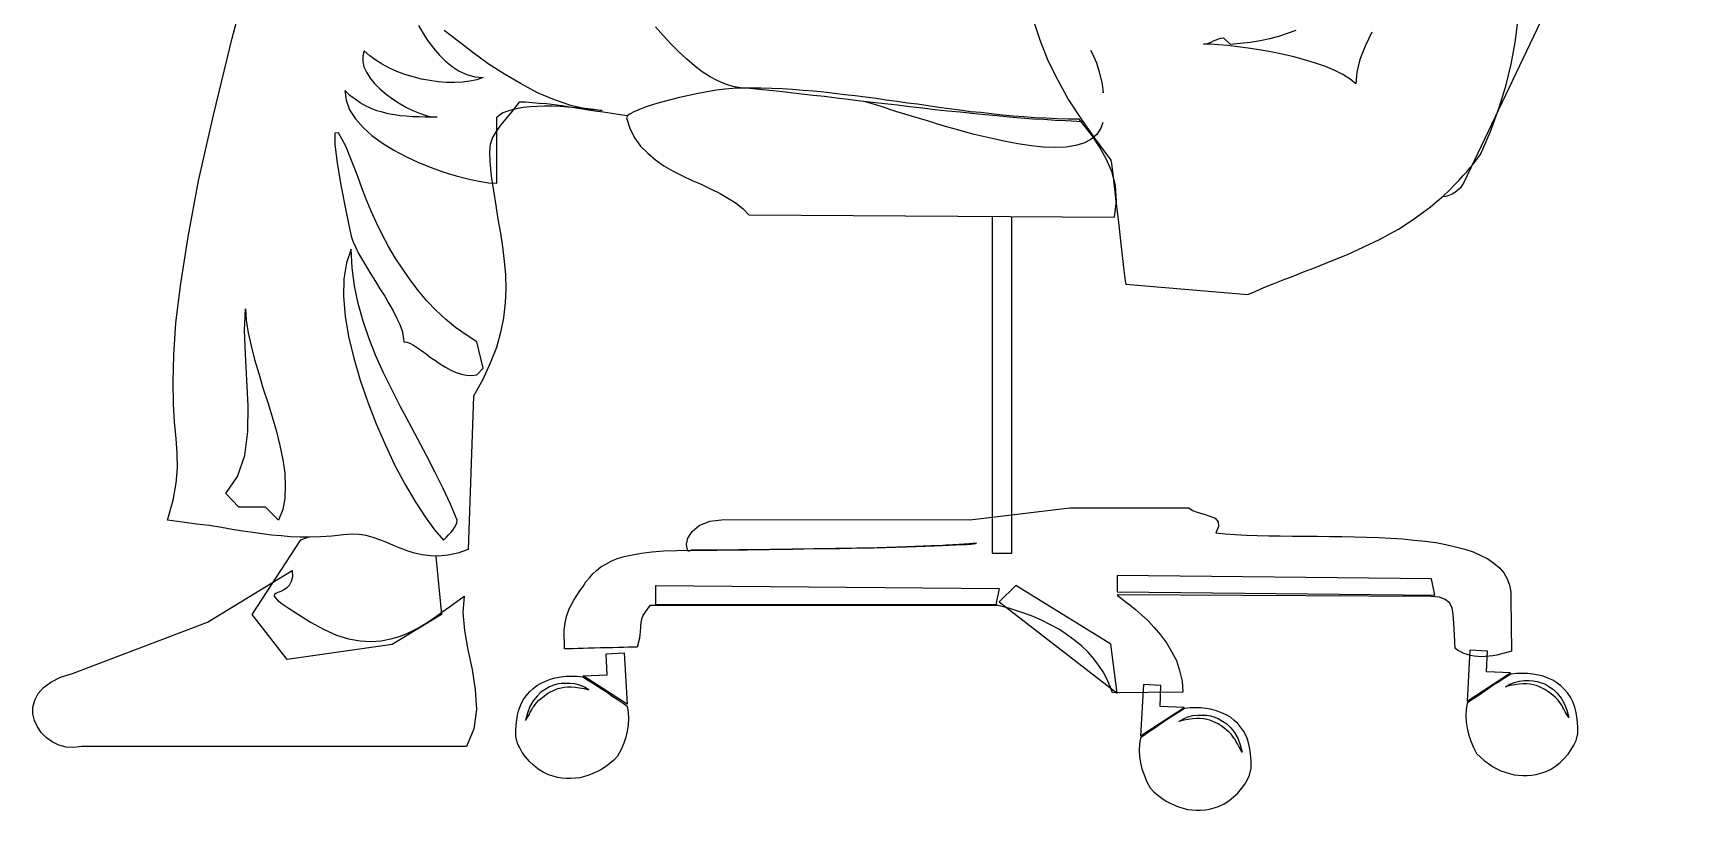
# Model space of a CAD drawing. Extents: x 108 to 205, y -521 to -411.
# Drawn here: x 110.1 to 200.5, y -521.5 to -478.9 of the extents above; entities that cross this region are included whole.
import ezdxf

# ---------------------------------------------------------------- set-up
doc = ezdxf.new("R2010")
doc.units = 0
doc.layers.add('7', color=7, linetype='CONTINUOUS')

msp = doc.modelspace()

# ---------------------------------------------------------------- linework, layer by layer
at = {"layer": '7', "linetype": 'CONTINUOUS'}
for points in [[(199.932, -461.545), (199.967, -461.545), (200.124, -461.562), (200.247, -461.598), (200.335, -461.685), (200.405, -461.773), (200.457, -461.896), (200.457, -462.018), (200.422, -462.159), (200.37, -462.317), (188.554, -487.104), (188.467, -487.262), (188.344, -487.42), (188.203, -487.543), (188.063, -487.665), (187.905, -487.753), (187.73, -487.823), (187.572, -487.875), (187.397, -487.893), (187.379, -487.893), (187.374, -487.893)], [(142.719, -483.452), (142.308, -483.405), (141.852, -483.335), (141.379, -483.265), (140.924, -483.195), (140.468, -483.124), (140.012, -483.055), (139.556, -482.984), (139.118, -482.914), (138.697, -482.862), (138.277, -482.809), (137.873, -482.774), (137.487, -482.739), (137.12, -482.704), (136.769, -482.704), (136.383, -483.195), (136.032, -483.616), (135.752, -483.966), (135.506, -484.317), (135.313, -484.65), (135.191, -485.036), (135.138, -485.456), (135.156, -485.965), (135.244, -486.771), (135.366, -487.577), (135.489, -488.366), (135.611, -489.121), (135.752, -489.892), (135.857, -490.645), (135.945, -491.417), (136.015, -492.171), (136.032, -492.942), (135.997, -493.713), (135.909, -494.52), (135.752, -495.326), (135.524, -496.15), (135.191, -497.009), (134.788, -497.903), (134.262, -498.815), (133.981, -507.229), (133.403, -507.423), (132.859, -507.527), (132.351, -507.58), (131.895, -507.563), (131.457, -507.51), (131.036, -507.423), (130.633, -507.3), (130.247, -507.142), (129.879, -507.002), (129.511, -506.844), (129.143, -506.686), (128.775, -506.564), (128.389, -506.458), (128.004, -506.406), (127.583, -506.388), (127.144, -506.423), (126.495, -506.493), (125.882, -506.528), (125.303, -506.546), (124.76, -506.546), (124.234, -506.528), (123.725, -506.475), (123.2, -506.441), (122.691, -506.371), (122.166, -506.3), (121.622, -506.213), (121.044, -506.125), (120.448, -506.02), (119.781, -505.914), (119.08, -505.827), (118.326, -505.722), (117.502, -505.616), (117.8, -504.513), (117.976, -503.583), (118.046, -502.742), (118.028, -501.953), (117.976, -501.146), (117.888, -500.252), (117.818, -499.235), (117.8, -498.026), (117.836, -496.571), (117.958, -494.8), (118.221, -492.644), (118.624, -490.084), (119.203, -487.016), (120.01, -483.422), (121.044, -479.198), (121.92, -475.902)], [(131.246, -478.514), (131.51, -478.953), (131.773, -479.355), (132.071, -479.759), (132.403, -480.127), (132.736, -480.46), (133.105, -480.758), (133.491, -481.004), (133.911, -481.196), (134.349, -481.319), (134.806, -481.354), (134.454, -481.477), (134.069, -481.565), (133.666, -481.617), (133.228, -481.634), (132.789, -481.634), (132.334, -481.6), (131.878, -481.529), (131.421, -481.442), (130.966, -481.319), (130.51, -481.196), (130.072, -481.021), (129.668, -480.846), (129.265, -480.635), (128.915, -480.408), (128.582, -480.162), (128.284, -479.899), (128.196, -480.179), (128.196, -480.477), (128.266, -480.775), (128.407, -481.073), (128.599, -481.389), (128.845, -481.687), (129.143, -481.985), (129.476, -482.265), (129.826, -482.528), (130.195, -482.757), (130.563, -482.984), (130.948, -483.16), (131.317, -483.318), (131.667, -483.44), (131.983, -483.51), (132.281, -483.528), (131.948, -483.528), (131.597, -483.528), (131.264, -483.51), (130.931, -483.51), (130.58, -483.476), (130.247, -483.458), (129.932, -483.405), (129.599, -483.353), (129.283, -483.265), (128.967, -483.178), (128.652, -483.055), (128.354, -482.914), (128.056, -482.739), (127.775, -482.546), (127.495, -482.336), (127.214, -482.073), (127.285, -482.599), (127.477, -483.124), (127.793, -483.616), (128.213, -484.089), (128.705, -484.527), (129.283, -484.948), (129.897, -485.334), (130.563, -485.684), (131.246, -486.017), (131.948, -486.298), (132.649, -486.543), (133.315, -486.753), (133.964, -486.911), (134.56, -487.034), (135.086, -487.122), (135.542, -487.139), (135.542, -483.528), (135.7, -483.405), (135.892, -483.282), (136.12, -483.195), (136.401, -483.107), (136.699, -483.037), (137.014, -482.984), (137.382, -482.949), (137.75, -482.932), (138.154, -482.914), (138.575, -482.914), (139.013, -482.932), (139.451, -482.967), (139.924, -483.002), (140.38, -483.037), (140.853, -483.09), (141.327, -483.16)], [(141.327, -483.16), (140.485, -483.09), (139.609, -482.897), (138.715, -482.581), (137.785, -482.196), (136.874, -481.705), (135.963, -481.179), (135.068, -480.6), (134.227, -479.987), (133.42, -479.373), (132.667, -478.777)], [(167.68, -483.784), (167.342, -483.774), (166.763, -483.738), (166.15, -483.721), (165.536, -483.668), (164.922, -483.633), (164.274, -483.58), (163.625, -483.528), (162.959, -483.458), (162.293, -483.405), (161.609, -483.335), (160.943, -483.265), (160.259, -483.195), (159.558, -483.124), (158.875, -483.037), (158.192, -482.967), (157.508, -482.88), (156.824, -482.809), (156.141, -482.722), (155.474, -482.651), (154.808, -482.564), (154.159, -482.494), (153.511, -482.406), (152.879, -482.336), (152.249, -482.265), (151.653, -482.196), (151.057, -482.125), (150.496, -482.073), (149.934, -482.021), (149.408, -481.967), (148.9, -481.915), (148.479, -481.845), (148.076, -481.723), (147.655, -481.547), (147.234, -481.319), (146.796, -481.039), (146.375, -480.723), (145.955, -480.355), (145.516, -479.952), (145.096, -479.531), (144.658, -479.057), (144.237, -478.584)], [(164.993, -478.356), (165.343, -479.408), (165.764, -480.46), (166.29, -481.512), (166.886, -482.581), (167.587, -483.651), (168.358, -484.755), (169.2, -485.894), (169.235, -486.07), (169.323, -486.824), (169.463, -487.964), (169.621, -489.296), (169.761, -490.628), (169.901, -491.767), (169.989, -492.504), (170.024, -492.679), (176.704, -493.24), (177.142, -493.065), (177.597, -492.872), (178.105, -492.661), (178.649, -492.451), (179.193, -492.241), (179.771, -492.013), (180.367, -491.785), (180.981, -491.539), (181.576, -491.294), (182.172, -491.049), (182.769, -490.786), (183.347, -490.505), (183.926, -490.242), (184.452, -489.944), (184.978, -489.663), (185.451, -489.365), (185.907, -489.05), (186.328, -488.735), (186.731, -488.437), (187.099, -488.139), (187.432, -487.841), (187.748, -487.543), (188.028, -487.262), (188.273, -486.999), (188.501, -486.753), (188.712, -486.526), (188.887, -486.315), (189.045, -486.122), (189.185, -485.947), (189.308, -485.79), (189.395, -485.667), (189.466, -485.579), (190.009, -484.317), (190.465, -483.055), (190.85, -481.827), (191.148, -480.618), (191.359, -479.443), (191.517, -478.286)], [(183.505, -478.865), (183.137, -479.636), (182.856, -480.372), (182.681, -481.073), (182.629, -481.705), (182.313, -481.442), (181.928, -481.196), (181.472, -480.968), (180.963, -480.758), (180.419, -480.565), (179.823, -480.39), (179.228, -480.232), (178.597, -480.074), (177.965, -479.952), (177.334, -479.847), (176.738, -479.741), (176.16, -479.671), (175.599, -479.601), (175.108, -479.566), (174.67, -479.531), (174.284, -479.531), (174.424, -479.513), (174.564, -479.478), (174.705, -479.426), (174.828, -479.355), (174.968, -479.286), (175.108, -479.233), (175.231, -479.198), (175.371, -479.18), (175.739, -479.531), (176.3, -479.478), (176.861, -479.426), (177.387, -479.338), (177.913, -479.215), (178.403, -479.093), (178.895, -478.935), (179.368, -478.759)], [(168.095, -479.864), (168.183, -480.022), (168.411, -480.548), (168.587, -481.126), (168.727, -481.723), (168.779, -482.196), (168.779, -482.161)], [(142.659, -483.563), (142.834, -484.141), (143.098, -484.667), (143.43, -485.123), (143.816, -485.509), (144.237, -485.877), (144.71, -486.192), (145.218, -486.491), (145.727, -486.753), (146.253, -486.999), (146.779, -487.227), (147.305, -487.472), (147.795, -487.718), (148.251, -487.981), (148.672, -488.244), (149.041, -488.559), (149.356, -488.892), (169.41, -489.015), (169.515, -488.121), (169.463, -487.28), (169.252, -486.508), (168.954, -485.807), (168.587, -485.158), (168.201, -484.579), (167.815, -484.071), (167.464, -483.633), (166.851, -483.633), (166.237, -483.616), (165.641, -483.58), (165.045, -483.563), (164.449, -483.51), (163.853, -483.476), (163.257, -483.422), (162.661, -483.353), (162.083, -483.282), (161.504, -483.23), (160.926, -483.142), (160.347, -483.072), (159.768, -483.002), (159.19, -482.914), (158.612, -482.826), (158.051, -482.757), (157.473, -482.669), (156.894, -482.599), (156.333, -482.511), (155.755, -482.441), (155.193, -482.371), (154.615, -482.301), (154.054, -482.23), (153.475, -482.161), (152.897, -482.108), (152.336, -482.073), (151.757, -482.021), (151.179, -481.985), (150.6, -481.967), (150.022, -481.95), (149.426, -481.95), (148.847, -481.95), (148.479, -481.967), (148.041, -482.003), (147.585, -482.055), (147.094, -482.143), (146.586, -482.23), (146.077, -482.336), (145.552, -482.459), (145.06, -482.581), (144.57, -482.704), (144.132, -482.844), (143.728, -482.967), (143.361, -483.107), (143.062, -483.23), (142.852, -483.353), (142.712, -483.458), (142.659, -483.563)], [(148.655, -481.88), (148.614, -481.961)], [(168.762, -483.826), (168.656, -484.141), (168.429, -484.475), (168.113, -484.755), (167.728, -484.948), (167.272, -485.088), (166.746, -485.176), (166.167, -485.193), (165.519, -485.176), (164.835, -485.106), (164.099, -485), (163.345, -484.843), (162.538, -484.667), (161.714, -484.475), (160.873, -484.247), (160.014, -484.001), (159.155, -483.738), (158.279, -483.476), (157.42, -483.212), (156.561, -482.932), (155.755, -482.686), (155.755, -482.686)], [(134.454, -495.835), (133.858, -495.466), (133.28, -495.063), (132.736, -494.607), (132.211, -494.116), (131.72, -493.59), (131.246, -493.047), (130.791, -492.451), (130.387, -491.855), (129.984, -491.241), (129.616, -490.61), (129.265, -489.962), (128.95, -489.33), (128.652, -488.682), (128.389, -488.033), (128.144, -487.402), (127.933, -486.789), (127.267, -485.123), (126.864, -484.387), (126.671, -484.404), (126.671, -485.018), (126.794, -486.052), (127.022, -487.349), (127.285, -488.735), (127.565, -490.049), (127.652, -490.33), (127.793, -490.645), (127.968, -490.996), (128.179, -491.364), (128.407, -491.733), (128.634, -492.135), (128.897, -492.539), (129.143, -492.942), (129.406, -493.345), (129.634, -493.748), (129.862, -494.151), (130.054, -494.52), (130.23, -494.888), (130.352, -495.239), (130.422, -495.554), (130.458, -495.835), (130.616, -495.852), (130.773, -495.922), (130.983, -496.027), (131.194, -496.167), (131.421, -496.325), (131.667, -496.501), (131.913, -496.694), (132.194, -496.869), (132.456, -497.061), (132.736, -497.237), (133.035, -497.395), (133.315, -497.517), (133.613, -497.622), (133.893, -497.675), (134.174, -497.693), (134.454, -497.658), (134.806, -497.29), (134.454, -495.835)], [(162.696, -488.98), (162.696, -507.423), (163.783, -507.423), (163.783, -488.98), (163.783, -488.98)], [(133.368, -505.616), (132.999, -504.74), (132.596, -503.846), (132.158, -502.969), (131.685, -502.076), (131.212, -501.182), (130.738, -500.288), (130.247, -499.375), (129.791, -498.464), (129.336, -497.535), (128.915, -496.606), (128.547, -495.677), (128.213, -494.712), (127.951, -493.748), (127.74, -492.767), (127.618, -491.785), (127.565, -490.768), (127.302, -491.522), (127.162, -492.398), (127.144, -493.363), (127.232, -494.432), (127.425, -495.554), (127.706, -496.729), (128.056, -497.938), (128.477, -499.148), (128.932, -500.34), (129.441, -501.497), (129.966, -502.619), (130.528, -503.653), (131.071, -504.6), (131.615, -505.441), (132.14, -506.143), (132.632, -506.704), (132.772, -506.564), (132.894, -506.423), (133.035, -506.3), (133.14, -506.16), (133.228, -506.02), (133.297, -505.897), (133.35, -505.757), (133.368, -505.616)], [(121.78, -494.029), (121.815, -494.66), (121.92, -495.344), (122.078, -496.062), (122.27, -496.817), (122.499, -497.57), (122.726, -498.359), (122.989, -499.165), (123.235, -499.954), (123.463, -500.761), (123.656, -501.532), (123.814, -502.303), (123.919, -503.04), (123.954, -503.758), (123.919, -504.424), (123.814, -505.038), (123.585, -505.616), (122.867, -504.898), (121.411, -504.898), (120.693, -504.161), (121.342, -503.215), (121.727, -502.076), (121.903, -500.761), (121.92, -499.358), (121.85, -497.938), (121.763, -496.518), (121.71, -495.204), (121.78, -494.029)], [(166.956, -504.933), (173.477, -504.933), (173.688, -505.091), (173.986, -505.196), (174.319, -505.284), (174.634, -505.389), (174.915, -505.512), (175.09, -505.704), (175.108, -505.968), (174.95, -506.318), (175.476, -506.371), (176.037, -506.406), (176.615, -506.441), (177.229, -506.458), (177.861, -506.475), (178.491, -506.475), (179.158, -506.493), (179.823, -506.493), (180.507, -506.493), (181.191, -506.511), (181.874, -506.511), (182.541, -506.528), (183.225, -506.546), (183.891, -506.564), (184.557, -506.598), (185.205, -506.633), (185.819, -506.704), (186.433, -506.773), (187.012, -506.844), (187.572, -506.949), (188.098, -507.071), (188.607, -507.212), (189.063, -507.352), (189.483, -507.545), (189.869, -507.738), (190.202, -507.966), (190.5, -508.228), (190.745, -508.509), (190.921, -508.825), (191.061, -509.176), (191.131, -509.543), (191.131, -509.964), (191.166, -512.787), (190.973, -512.857), (190.781, -512.91), (190.57, -512.962), (190.36, -513.014), (190.149, -513.05), (189.939, -513.068), (189.728, -513.085), (189.518, -513.102), (189.326, -513.085), (189.115, -513.068), (188.922, -513.032), (188.729, -512.98), (188.554, -512.927), (188.396, -512.839), (188.221, -512.752), (188.081, -512.629), (188.046, -511.893), (188.011, -511.279), (187.975, -510.788), (187.905, -510.42), (187.765, -510.14), (187.537, -509.964), (187.222, -509.841), (186.766, -509.806), (169.568, -509.701), (169.55, -509.719), (169.621, -509.789), (169.779, -509.912), (169.989, -510.07), (170.252, -510.262), (170.55, -510.508), (170.883, -510.806), (171.234, -511.121), (171.584, -511.49), (171.918, -511.893), (172.25, -512.331), (172.531, -512.804), (172.794, -513.312), (172.969, -513.856), (173.109, -514.435), (173.144, -515.048), (169.288, -515.083), (169.148, -514.698), (168.99, -514.312), (168.779, -513.926), (168.534, -513.558), (168.271, -513.208), (167.955, -512.857), (167.622, -512.524), (167.236, -512.209), (166.834, -511.911), (166.395, -511.612), (165.904, -511.349), (165.396, -511.104), (164.852, -510.858), (164.274, -510.648), (163.66, -510.456), (163.011, -510.298), (161.995, -510.298), (143.939, -510.298), (143.693, -510.613), (143.553, -510.841), (143.483, -511.034), (143.448, -511.227), (143.43, -511.455), (143.413, -511.717), (143.361, -512.086), (143.238, -512.576), (143.132, -512.576), (142.975, -512.576), (142.746, -512.576), (142.502, -512.594), (142.221, -512.594), (141.905, -512.611), (141.572, -512.611), (141.239, -512.611), (140.906, -512.629), (140.573, -512.629), (140.275, -512.647), (139.994, -512.647), (139.732, -512.664), (139.521, -512.664), (139.363, -512.664), (139.258, -512.664), (139.258, -512.313), (139.24, -511.98), (139.24, -511.63), (139.293, -511.261), (139.363, -510.894), (139.521, -510.473), (139.767, -509.999), (140.099, -509.491), (140.275, -509.245), (140.432, -509), (140.626, -508.772), (140.801, -508.562), (141.011, -508.369), (141.256, -508.176), (141.52, -508.019), (141.818, -507.861), (142.15, -507.721), (142.536, -507.598), (142.975, -507.51), (143.483, -507.423), (144.044, -507.352), (144.675, -507.3), (145.394, -507.282), (146.183, -507.265), (146.621, -507.265), (147.094, -507.265), (147.603, -507.265), (148.129, -507.247), (148.689, -507.247), (149.268, -507.247), (149.864, -507.229), (150.478, -507.229), (151.109, -507.212), (151.757, -507.212), (152.389, -507.194), (153.055, -507.177), (153.704, -507.177), (154.334, -507.159), (154.984, -507.142), (155.614, -507.125), (156.228, -507.125), (156.841, -507.107), (157.42, -507.089), (157.981, -507.071), (158.524, -507.054), (159.033, -507.037), (159.505, -507.019), (159.944, -507.002), (160.347, -506.984), (160.715, -506.967), (161.031, -506.949), (161.294, -506.949), (161.521, -506.931), (161.679, -506.914), (161.785, -506.896), (161.837, -506.879), (161.644, -506.896), (161.434, -506.914), (161.171, -506.931), (160.873, -506.949), (160.539, -506.967), (160.172, -506.984), (159.786, -507.019), (159.365, -507.019), (158.928, -507.037), (158.455, -507.054), (157.981, -507.071), (157.473, -507.089), (156.946, -507.107), (156.403, -507.125), (155.842, -507.142), (155.281, -507.142), (154.703, -507.159), (154.107, -507.177), (153.528, -507.194), (152.932, -507.194), (152.336, -507.212), (151.74, -507.212), (151.144, -507.229), (150.548, -507.229), (149.969, -507.247), (149.391, -507.247), (148.812, -507.247), (148.269, -507.265), (147.726, -507.265), (147.199, -507.265), (146.691, -507.265), (146.2, -507.265), (146.06, -507.335), (145.973, -507.194), (145.937, -506.931), (146.025, -506.598), (146.253, -506.23), (146.638, -505.914), (147.217, -505.67), (148.024, -505.582), (161.469, -505.599), (166.956, -504.933)], [(132.211, -507.615), (132.509, -510.788), (129.809, -512.436), (124.059, -513.243), (122.13, -510.788), (124.813, -506.686), (125.181, -506.546), (125.181, -506.546)], [(112.296, -514.014), (119.694, -511.209), (124.322, -508.369), (124.339, -508.72), (124.269, -508.983), (124.164, -509.193), (124.024, -509.333), (123.866, -509.439), (123.708, -509.526), (123.55, -509.579), (123.428, -509.631), (123.358, -509.683), (123.323, -509.754), (123.393, -509.859), (123.533, -509.999), (123.779, -510.192), (124.164, -510.456), (124.673, -510.788), (125.338, -511.209), (126.075, -511.612), (126.758, -511.911), (127.425, -512.12), (128.056, -512.226), (128.634, -512.261), (129.213, -512.226), (129.739, -512.12), (130.264, -511.963), (130.738, -511.77), (131.212, -511.525), (131.667, -511.261), (132.105, -510.963), (132.526, -510.665), (132.947, -510.367), (133.35, -510.07), (133.753, -509.789), (133.683, -510.683), (133.771, -511.665), (133.964, -512.716), (134.192, -513.804), (134.367, -514.908), (134.437, -515.995), (134.279, -517.047), (133.876, -518.011), (112.804, -518.011), (112.366, -518.081), (111.945, -518.046), (111.542, -517.941), (111.174, -517.766), (110.859, -517.538), (110.578, -517.257), (110.367, -516.941), (110.209, -516.591), (110.122, -516.223), (110.122, -515.855), (110.227, -515.486), (110.402, -515.119), (110.701, -514.785), (111.103, -514.487), (111.63, -514.225), (112.296, -514.014)], [(144.255, -510.262), (144.255, -509.193), (163.082, -509.368), (162.907, -510.262), (144.255, -510.262)], [(169.55, -515.101), (169.2, -512.418), (163.993, -509.193), (163.082, -510.087), (169.55, -515.101)], [(169.55, -509.543), (186.958, -509.719), (186.783, -508.825), (169.55, -508.649), (169.55, -509.543)], [(142.519, -512.892), (142.694, -515.697), (140.275, -514.137), (141.589, -514.084), (141.537, -512.945), (142.519, -512.892)], [(188.887, -512.734), (188.729, -515.539), (191.114, -513.979), (189.799, -513.926), (189.851, -512.787), (188.887, -512.734)], [(140.257, -514.207), (140.573, -514.4), (140.906, -514.61), (141.239, -514.821), (141.589, -515.048), (141.905, -515.276), (142.204, -515.469), (142.466, -515.644), (142.694, -515.802), (142.746, -516.153), (142.764, -516.486), (142.746, -516.837), (142.694, -517.17), (142.624, -517.502), (142.502, -517.836), (142.361, -518.186), (142.168, -518.554), (141.958, -518.765), (141.747, -518.957), (141.52, -519.115), (141.291, -519.273), (141.064, -519.396), (140.818, -519.501), (140.59, -519.589), (140.345, -519.659), (140.099, -519.729), (139.854, -519.747), (139.609, -519.764), (139.363, -519.764), (139.118, -519.747), (138.873, -519.711), (138.627, -519.641), (138.381, -519.571), (138.083, -519.431), (137.82, -519.255), (137.558, -519.045), (137.33, -518.835), (137.12, -518.59), (136.944, -518.344), (136.804, -518.098), (136.681, -517.853), (136.593, -517.468), (136.593, -517.082), (136.628, -516.679), (136.681, -516.31), (136.751, -516.013), (136.857, -515.732), (136.997, -515.469), (137.155, -515.241), (137.33, -515.031), (137.522, -514.855), (137.733, -514.68), (137.978, -514.54), (138.224, -514.435), (138.487, -514.329), (138.75, -514.26), (139.048, -514.207), (139.346, -514.171), (139.644, -514.171), (139.942, -514.171), (140.257, -514.207)], [(140.59, -514.908), (140.345, -514.767), (140.099, -514.663), (139.819, -514.592), (139.556, -514.557), (139.293, -514.557), (139.065, -514.575), (138.855, -514.61), (138.679, -514.663), (138.434, -514.75), (138.206, -514.89), (137.961, -515.048), (137.75, -515.259), (137.54, -515.522), (137.364, -515.82), (137.224, -516.188), (137.12, -516.591), (137.224, -516.416), (137.312, -516.276), (137.382, -516.135), (137.453, -516.03), (137.505, -515.907), (137.575, -515.82), (137.645, -515.715), (137.716, -515.626), (137.856, -515.486), (137.996, -515.364), (138.136, -515.259), (138.277, -515.153), (138.434, -515.048), (138.575, -514.978), (138.732, -514.908), (138.89, -514.838), (139.065, -514.803), (139.24, -514.767), (139.433, -514.75), (139.626, -514.75), (139.836, -514.767), (140.082, -514.803), (140.328, -514.838), (140.59, -514.908)], [(170.988, -514.627), (170.83, -517.433), (173.215, -515.872), (171.9, -515.82), (171.952, -514.68), (170.988, -514.627)], [(191.131, -514.049), (190.833, -514.242), (190.5, -514.452), (190.167, -514.663), (189.834, -514.89), (189.518, -515.119), (189.22, -515.311), (188.957, -515.486), (188.729, -515.644), (188.677, -515.995), (188.659, -516.328), (188.677, -516.679), (188.729, -517.012), (188.799, -517.345), (188.922, -517.678), (189.063, -518.029), (189.255, -518.396), (189.466, -518.607), (189.676, -518.8), (189.904, -518.957), (190.132, -519.115), (190.36, -519.238), (190.587, -519.343), (190.816, -519.431), (191.061, -519.501), (191.306, -519.571), (191.534, -519.589), (191.78, -519.607), (192.025, -519.607), (192.271, -519.589), (192.516, -519.553), (192.761, -519.484), (193.007, -519.413), (193.305, -519.273), (193.568, -519.098), (193.831, -518.888), (194.058, -518.677), (194.269, -518.432), (194.444, -518.186), (194.585, -517.941), (194.708, -517.695), (194.795, -517.31), (194.795, -516.924), (194.76, -516.521), (194.708, -516.153), (194.637, -515.855), (194.532, -515.574), (194.392, -515.311), (194.234, -515.083), (194.058, -514.873), (193.866, -514.698), (193.655, -514.523), (193.428, -514.382), (193.164, -514.277), (192.901, -514.171), (192.639, -514.102), (192.34, -514.049), (192.042, -514.014), (191.744, -514.014), (191.446, -514.014), (191.131, -514.049)], [(190.833, -514.75), (191.079, -514.61), (191.324, -514.505), (191.604, -514.435), (191.867, -514.4), (192.13, -514.4), (192.358, -514.417), (192.569, -514.452), (192.744, -514.505), (192.989, -514.592), (193.217, -514.733), (193.462, -514.89), (193.673, -515.101), (193.883, -515.364), (194.058, -515.662), (194.199, -516.03), (194.304, -516.433), (194.199, -516.258), (194.112, -516.118), (194.041, -515.978), (193.971, -515.872), (193.918, -515.749), (193.848, -515.662), (193.778, -515.557), (193.708, -515.469), (193.568, -515.329), (193.428, -515.206), (193.287, -515.101), (193.147, -514.996), (192.989, -514.89), (192.849, -514.821), (192.691, -514.75), (192.534, -514.68), (192.358, -514.645), (192.183, -514.61), (191.99, -514.592), (191.798, -514.592), (191.587, -514.61), (191.341, -514.645), (191.096, -514.68), (190.833, -514.75)], [(173.232, -515.942), (172.934, -516.135), (172.601, -516.345), (172.268, -516.556), (171.935, -516.784), (171.62, -517.012), (171.321, -517.204), (171.058, -517.38), (170.83, -517.538), (170.778, -517.888), (170.761, -518.221), (170.778, -518.572), (170.83, -518.905), (170.901, -519.238), (171.023, -519.571), (171.163, -519.922), (171.356, -520.29), (171.566, -520.5), (171.777, -520.693), (172.005, -520.851), (172.233, -521.008), (172.461, -521.131), (172.689, -521.237), (172.917, -521.324), (173.162, -521.394), (173.407, -521.465), (173.635, -521.482), (173.88, -521.5), (174.126, -521.5), (174.372, -521.482), (174.617, -521.447), (174.862, -521.377), (175.108, -521.307), (175.406, -521.166), (175.669, -520.991), (175.932, -520.781), (176.16, -520.57), (176.37, -520.325), (176.546, -520.08), (176.686, -519.834), (176.808, -519.589), (176.896, -519.203), (176.896, -518.817), (176.861, -518.414), (176.808, -518.046), (176.738, -517.748), (176.633, -517.468), (176.493, -517.204), (176.335, -516.977), (176.16, -516.766), (175.967, -516.591), (175.756, -516.416), (175.529, -516.276), (175.266, -516.17), (175.003, -516.065), (174.74, -515.995), (174.442, -515.942), (174.144, -515.907), (173.846, -515.907), (173.548, -515.907), (173.232, -515.942)], [(172.934, -516.643), (173.179, -516.503), (173.425, -516.398), (173.705, -516.328), (173.969, -516.293), (174.232, -516.293), (174.459, -516.31), (174.67, -516.345), (174.845, -516.398), (175.09, -516.486), (175.318, -516.626), (175.564, -516.784), (175.774, -516.994), (175.985, -517.257), (176.16, -517.555), (176.3, -517.923), (176.405, -518.327), (176.3, -518.152), (176.212, -518.011), (176.142, -517.871), (176.072, -517.766), (176.02, -517.643), (175.949, -517.555), (175.879, -517.45), (175.809, -517.362), (175.669, -517.222), (175.529, -517.099), (175.389, -516.994), (175.248, -516.889), (175.09, -516.784), (174.95, -516.714), (174.792, -516.643), (174.634, -516.574), (174.459, -516.539), (174.284, -516.503), (174.091, -516.486), (173.898, -516.486), (173.688, -516.503), (173.442, -516.539), (173.197, -516.574), (172.934, -516.643)]]:
    msp.add_lwpolyline(points, dxfattribs=at)

doc.saveas('drawing.dxf')
